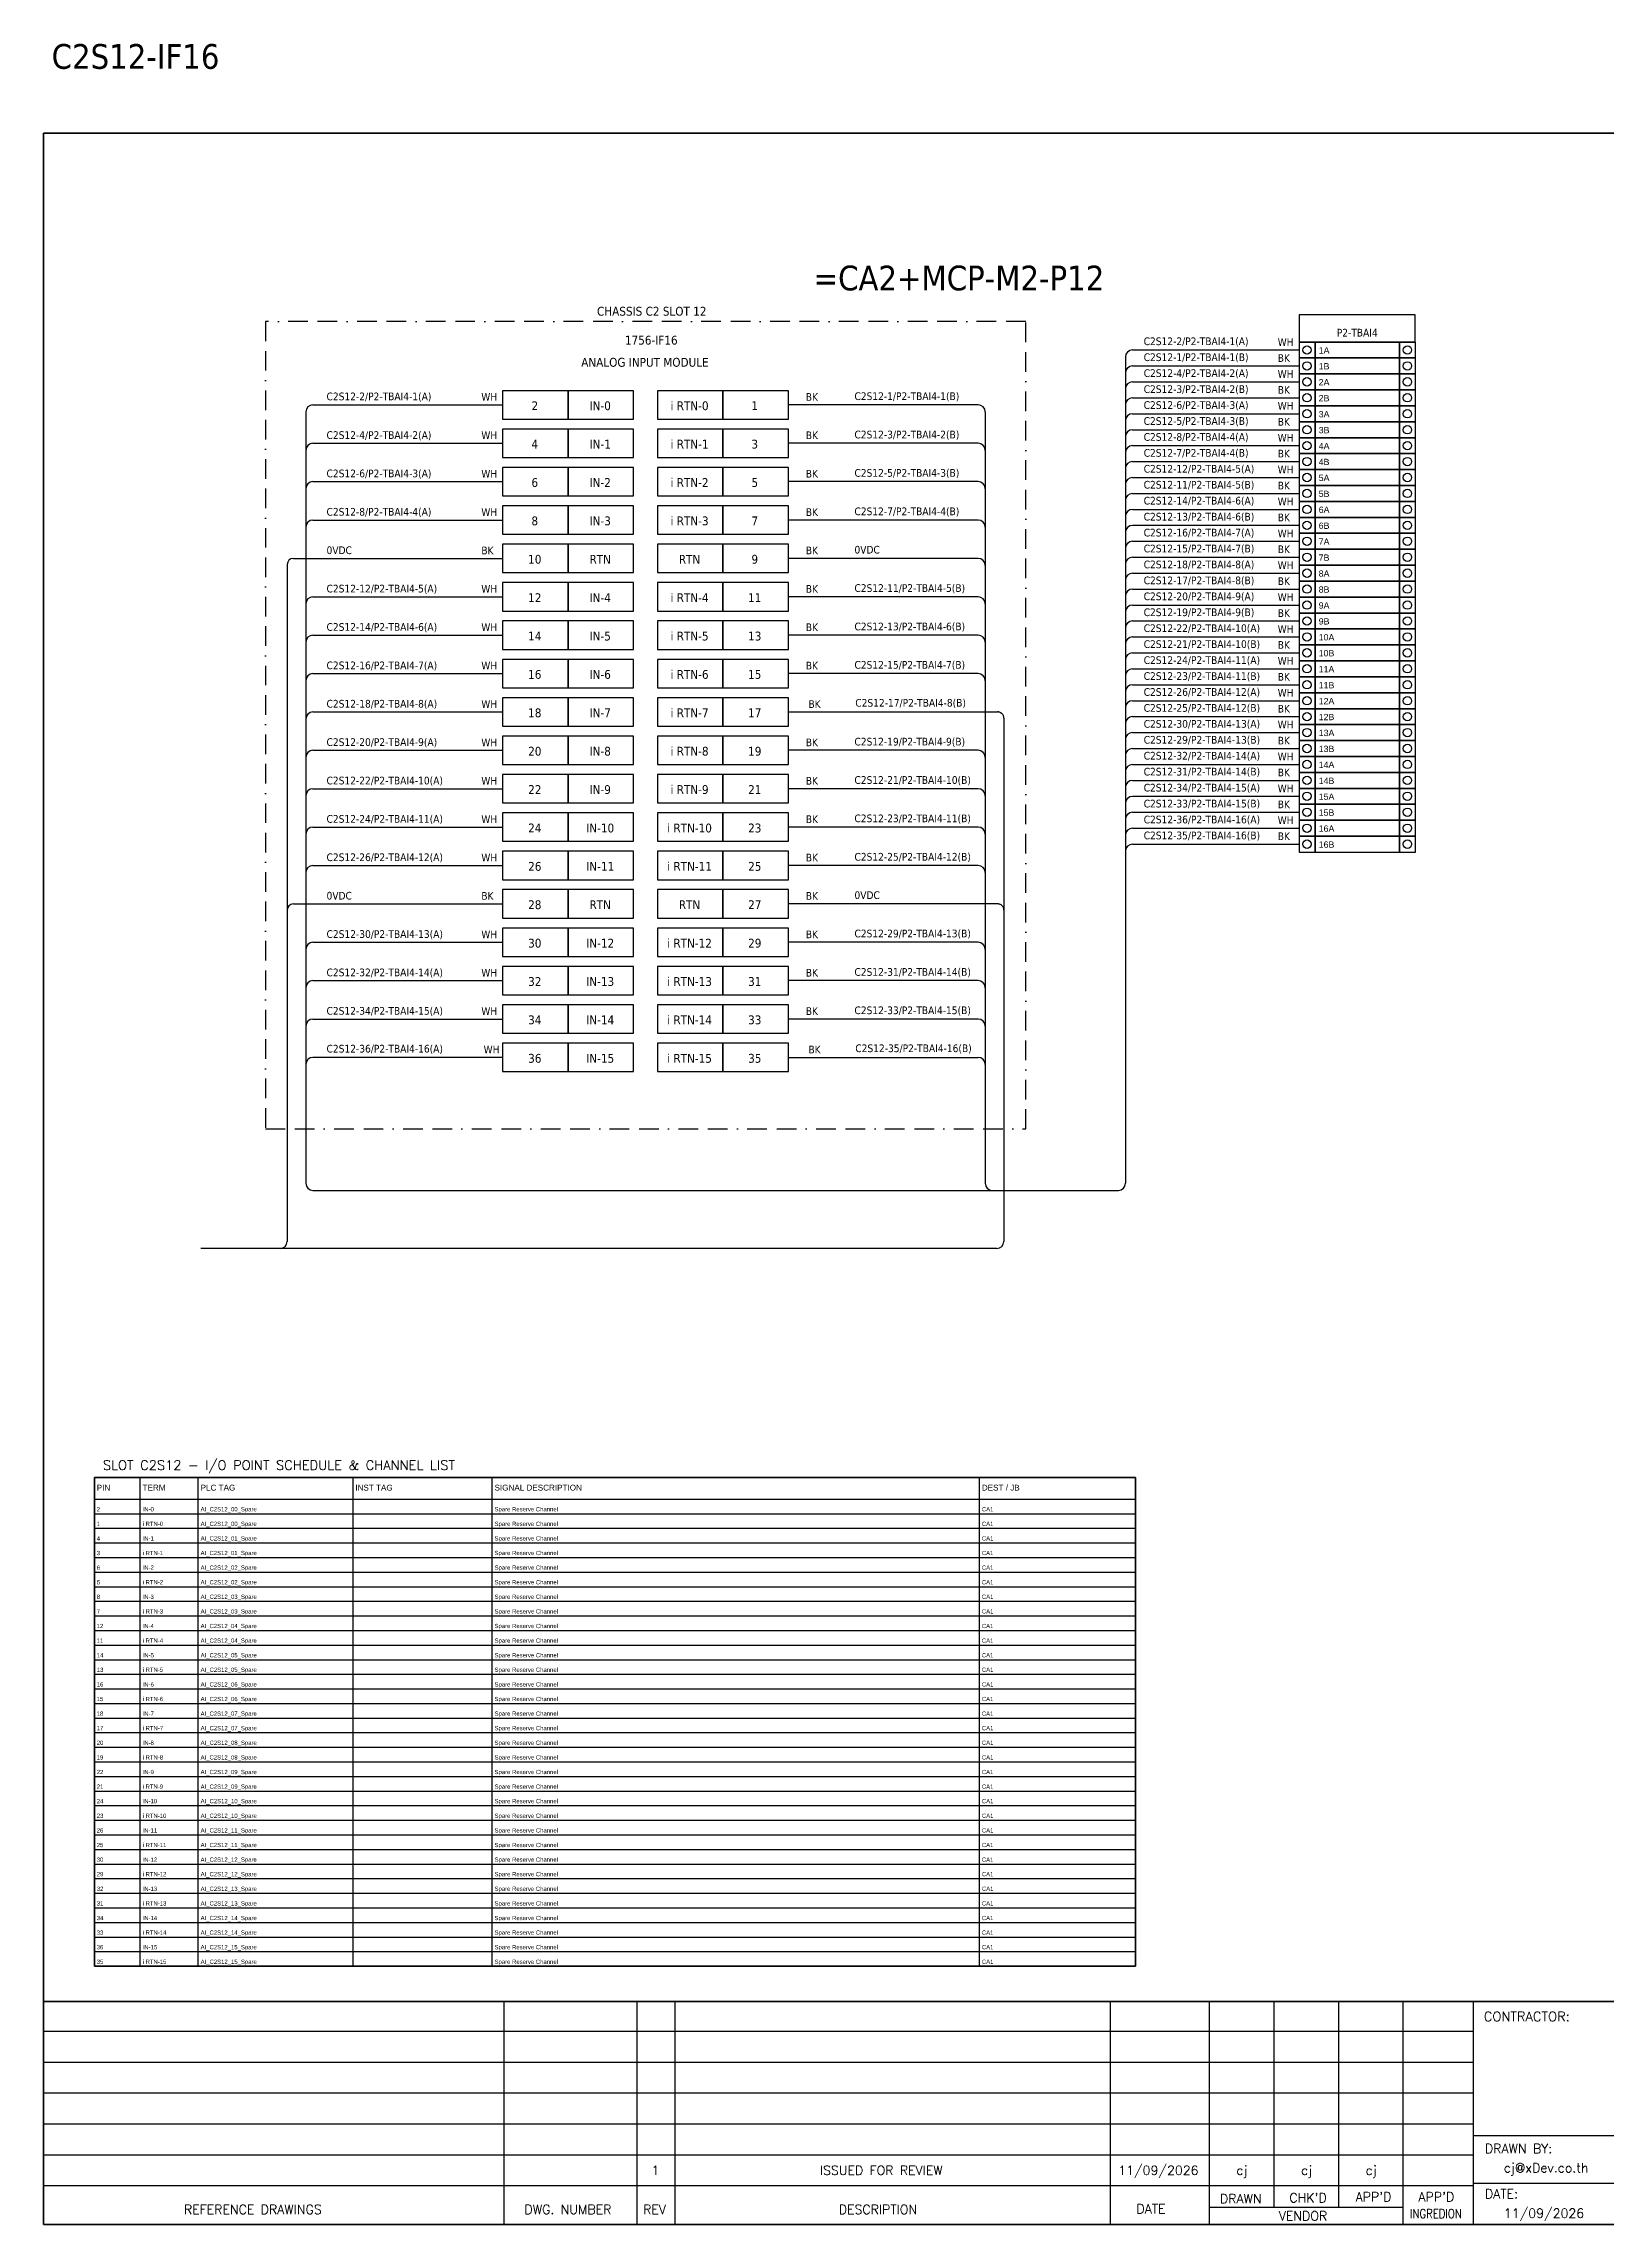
# Model space of a CAD drawing. Header units: millimetres. Extents: x 0 to 54213, y 0 to 2820.
# Drawn here: x 50320 to 52340, y 0 to 2820 of the extents above; entities that cross this region are included whole.
import ezdxf
from ezdxf.enums import TextEntityAlignment as Align

# ---------------------------------------------------------------- set-up
doc = ezdxf.new("R2010")
doc.units = ezdxf.units.MM
doc.linetypes.add('BORDERX2', pattern=[88.9, 25.4, -12.7, 25.4, -12.7, 0, -12.7])
for name, color, linetype in [('GT_1', 9, 'Continuous'), ('HELPPOINT', 7, 'Continuous'), ('MEMBER', 7, 'Continuous'), ('x01001-FrameArea', 2, 'BORDERX2')]:
    doc.layers.add(name, color=color, linetype=linetype)
doc.layers.add('IE-EQUIP', color=253, linetype='Continuous', lineweight=25)
doc.layers.add('IE-WIRE', color=7, linetype='Continuous', lineweight=25)
doc.styles.add('ROMANS', font='romans.shx', dxfattribs={"width": 0.85, "height": 25})
doc.styles.get("Standard").update_dxf_attribs({"font": 'arial.ttf'})
doc.styles.add('Tahoma', font='')
doc.styles.get('Tahoma').set_extended_font_data('Tahoma')

# ---------------------------------------------------------------- blocks, each defined once
blk = doc.blocks.new('xTermSingleLayer11')
at = {"color": 7, "ltscale": 25.4}
for points in [[(0, -537), (537, -537), (537, 0), (0, 0)], [(537, -537), (3378, -537), (3378, 0), (537, 0)], [(3378, -537), (3915, -537), (3915, 0), (3378, 0)]]:
    blk.add_lwpolyline(points, close=True, dxfattribs=at)
for centre in [(268, -268), (3647, -268)]:
    blk.add_circle(centre, 141, dxfattribs=at)
blk.add_attdef('TERMINAL_B', (661, -387), '', height=212)

msp = doc.modelspace()

# ---------------------------------------------------------------- linework, layer by layer
at = {"ltscale": 25.4}
for p, q in [((51727.3, 2403.1), (51942.7, 2403.1)), ((51527.8, 2352.7), (51282.5, 2352.7)), ((51727.3, 2361.9), (51942.7, 2361.9)), ((51727.3, 2320.6), (51942.7, 2320.6)), ((51527.8, 2303.1), (51282.5, 2303.1)), ((51727.3, 2279.4), (51942.7, 2279.4)), ((51527.8, 2253.5), (51282.5, 2253.5)), ((51727.3, 2238.2), (51942.7, 2238.2)), ((51527.8, 2203.8), (51282.5, 2203.8)), ((51727.3, 2197), (51942.7, 2197)), ((50642.5, 2154.2), (50913, 2154.2)), ((51527.8, 2154.2), (51282.5, 2154.2)), ((51727.3, 2155.7), (51942.7, 2155.7)), ((51527.8, 2104.6), (51282.5, 2104.6)), ((51727.3, 2114.5), (51942.7, 2114.5)), ((51727.3, 2073.3), (51942.7, 2073.3)), ((51527.8, 2055), (51282.5, 2055)), ((51727.3, 2032.1), (51942.7, 2032.1)), ((51527.8, 2005.3), (51282.5, 2005.3)), ((51727.3, 1990.8), (51942.7, 1990.8)), ((51282.5, 1955.7), (51553, 1955.7)), ((51727.3, 1949.6), (51942.7, 1949.6)), ((51527.8, 1906.1), (51282.5, 1906.1)), ((51727.3, 1908.4), (51942.7, 1908.4)), ((51727.3, 1867.2), (51942.7, 1867.2)), ((51527.8, 1856.4), (51282.5, 1856.4)), ((51527.8, 1806.8), (51282.5, 1806.8)), ((51727.3, 1825.9), (51942.7, 1825.9)), ((51727.3, 1784.7), (51942.7, 1784.7)), ((51527.8, 1757.2), (51282.5, 1757.2)), ((50642.5, 1707.5), (50913, 1707.5)), ((51553, 1707.5), (51282.5, 1707.5)), ((51527.8, 1657.9), (51282.5, 1657.9)), ((51527.8, 1608.3), (51282.5, 1608.3)), ((51527.8, 1558.6), (51282.5, 1558.6)), ((51282.5, 1509), (51527.8, 1509))]:
    msp.add_line(p, q, dxfattribs=at)
at = {"color": 7}
for p, q in [((50444.6, 333.8), (50444.6, 965.9)), ((50519.6, 333.8), (50519.6, 965.9)), ((50719.6, 333.8), (50719.6, 965.9)), ((50899.6, 333.8), (50899.6, 965.9)), ((51529.6, 333.8), (51529.6, 965.9)), ((50385.3, 937.9), (51731.1, 937.9))]:
    msp.add_line(p, q, dxfattribs=at)
at = {"color": 8}
for p, q in [((50385.3, 919), (51731.1, 919)), ((50385.3, 900.1), (51731.1, 900.1)), ((50385.3, 881.3), (51731.1, 881.3)), ((50385.3, 862.4), (51731.1, 862.4)), ((50385.3, 843.5), (51731.1, 843.5)), ((50385.3, 824.6), (51731.1, 824.6)), ((50385.3, 805.8), (51731.1, 805.8)), ((50385.3, 786.9), (51731.1, 786.9)), ((50385.3, 768), (51731.1, 768)), ((50385.3, 749.1), (51731.1, 749.1)), ((50385.3, 730.2), (51731.1, 730.2)), ((50385.3, 711.4), (51731.1, 711.4)), ((50385.3, 692.5), (51731.1, 692.5)), ((50385.3, 673.6), (51731.1, 673.6)), ((50385.3, 654.7), (51731.1, 654.7)), ((50385.3, 635.9), (51731.1, 635.9)), ((50385.3, 617), (51731.1, 617)), ((50385.3, 598.1), (51731.1, 598.1)), ((50385.3, 579.2), (51731.1, 579.2)), ((50385.3, 560.3), (51731.1, 560.3)), ((50385.3, 541.5), (51731.1, 541.5)), ((50385.3, 522.6), (51731.1, 522.6)), ((50385.3, 503.7), (51731.1, 503.7)), ((50385.3, 484.8), (51731.1, 484.8)), ((50385.3, 465.9), (51731.1, 465.9)), ((50385.3, 447.1), (51731.1, 447.1)), ((50385.3, 428.2), (51731.1, 428.2)), ((50385.3, 409.3), (51731.1, 409.3)), ((50385.3, 390.4), (51731.1, 390.4)), ((50385.3, 371.6), (51731.1, 371.6)), ((50385.3, 352.7), (51731.1, 352.7))]:
    msp.add_line(p, q, dxfattribs=at)
at = {"color": 4, "ltscale": 25.4}
msp.add_lwpolyline([(51942.7, 2434), (52093, 2434), (52093, 2469.2), (51942.7, 2469.2)], close=True, dxfattribs=at)
msp.add_lwpolyline([(50385.3, 965.9), (51731.1, 965.9), (51731.1, 333.8), (50385.3, 333.8)], close=True)
at = {"color": 7}
msp.add_lwpolyline([(50385.3, 333.8), (51731.1, 333.8), (51731.1, 965.9), (50385.3, 965.9), (50385.3, 333.8)], dxfattribs=at)
at = {"ltscale": 25.4}
for centre, radius, start, end in [((51727.3, 2393.9), 9.14, 90, 180), ((51527.8, 2343.6), 9.17, 0, 90), ((51727.3, 2352.7), 9.14, 90, 180), ((51727.3, 2311.5), 9.14, 90, 180), ((51527.8, 2293.9), 9.17, 0, 90), ((51727.3, 2270.3), 9.14, 90, 180), ((51527.8, 2244.3), 9.17, 0, 90), ((51727.3, 2229), 9.14, 90, 180), ((51527.8, 2194.7), 9.17, 0, 90), ((51727.3, 2187.8), 9.14, 90, 180), ((51527.8, 2145), 9.17, 0, 90), ((51727.3, 2146.6), 9.14, 90, 180), ((51527.8, 2095.4), 9.17, 0, 90), ((51727.3, 2105.4), 9.14, 90, 180), ((51727.3, 2064.2), 9.14, 90, 180), ((51527.8, 2045.8), 9.17, 0, 90), ((51727.3, 2022.9), 9.14, 90, 180), ((51527.8, 1996.1), 9.17, 0, 90), ((51727.3, 1981.7), 9.14, 90, 180), ((51727.3, 1940.5), 9.14, 90, 180), ((51527.8, 1896.9), 9.17, 0, 90), ((51727.3, 1899.3), 9.14, 90, 180), ((51727.3, 1858), 9.14, 90, 180), ((51527.8, 1847.2), 9.17, 0, 90), ((51527.8, 1797.6), 9.17, 0, 90), ((51727.3, 1816.8), 9.14, 90, 180), ((51727.3, 1775.6), 9.14, 90, 180), ((51527.8, 1748), 9.17, 0, 90), ((51527.8, 1648.7), 9.17, 0, 90), ((51527.8, 1599.1), 9.17, 0, 90), ((51527.8, 1549.4), 9.17, 0, 90), ((51527.8, 1499.8), 9.17, 0, 90)]:
    msp.add_arc(centre, radius, start, end, dxfattribs=at)
at = {"layer": 'GT_1', "color": 4}
for p, q in [((50915, 0), (50915, 288.2)), ((51086.9, 0), (51086.9, 288.2)), ((51136.1, 0), (51136.1, 288.2)), ((51698.7, 0), (51698.7, 288.2)), ((51827, 0), (51827, 288.2)), ((51910.6, 21.8), (51910.6, 288.2)), ((51994.1, 21.8), (51994.1, 288.2)), ((52077.4, 0), (52077.4, 288.2)), ((52168.4, 0), (52168.4, 288.2)), ((52168.4, 249.3), (50319.6, 249.3)), ((52168.4, 209.5), (50319.6, 209.5)), ((52168.4, 169.6), (50319.6, 169.6)), ((52168.4, 129.7), (50319.6, 129.7)), ((52955.4, 114.3), (52168.4, 114.3)), ((52168.4, 89.7), (50319.6, 89.7)), ((52168.3, 49.8), (50319.6, 49.8)), ((52955.4, 52.9), (52168.4, 52.9)), ((52077.4, 21.8), (51827, 21.8))]:
    msp.add_line(p, q, dxfattribs=at)
at = {"layer": 'HELPPOINT', "color": 4, "lineweight": 35}
for p, q in [((50319.6, 0), (50319.6, 2704.2)), ((50319.6, 2704.2), (54212.9, 2704.2)), ((50319.6, 0), (50319.6, 2704.2)), ((50319.6, 2704.2), (54212.9, 2704.2)), ((54212.9, 0), (50319.6, 0)), ((54212.9, 0), (50319.6, 0))]:
    msp.add_line(p, q, dxfattribs=at)
at = {"layer": 'IE-EQUIP', "linetype": 'Continuous', "ltscale": 25.4}
for points in [[(50913, 2334.4), (50997.7, 2334.4), (50997.7, 2371.1), (50913, 2371.1)], [(50997.7, 2334.4), (51082.3, 2334.4), (51082.3, 2371.1), (50997.7, 2371.1)], [(51113.2, 2334.4), (51197.8, 2334.4), (51197.8, 2371.1), (51113.2, 2371.1)], [(51197.8, 2334.4), (51282.5, 2334.4), (51282.5, 2371.1), (51197.8, 2371.1)], [(50913, 2284.8), (50997.7, 2284.8), (50997.7, 2321.5), (50913, 2321.5)], [(50997.7, 2284.8), (51082.3, 2284.8), (51082.3, 2321.5), (50997.7, 2321.5)], [(51113.2, 2284.8), (51197.8, 2284.8), (51197.8, 2321.5), (51113.2, 2321.5)], [(51197.8, 2284.8), (51282.5, 2284.8), (51282.5, 2321.5), (51197.8, 2321.5)], [(50913, 2235.1), (50997.7, 2235.1), (50997.7, 2271.8), (50913, 2271.8)], [(50997.7, 2235.1), (51082.3, 2235.1), (51082.3, 2271.8), (50997.7, 2271.8)], [(51113.2, 2235.1), (51197.8, 2235.1), (51197.8, 2271.8), (51113.2, 2271.8)], [(51197.8, 2235.1), (51282.5, 2235.1), (51282.5, 2271.8), (51197.8, 2271.8)], [(50913, 2185.5), (50997.7, 2185.5), (50997.7, 2222.2), (50913, 2222.2)], [(50997.7, 2185.5), (51082.3, 2185.5), (51082.3, 2222.2), (50997.7, 2222.2)], [(51113.2, 2185.5), (51197.8, 2185.5), (51197.8, 2222.2), (51113.2, 2222.2)], [(51197.8, 2185.5), (51282.5, 2185.5), (51282.5, 2222.2), (51197.8, 2222.2)], [(50913, 2135.9), (50997.7, 2135.9), (50997.7, 2172.6), (50913, 2172.6)], [(50997.7, 2135.9), (51082.3, 2135.9), (51082.3, 2172.6), (50997.7, 2172.6)], [(51113.2, 2135.9), (51197.8, 2135.9), (51197.8, 2172.6), (51113.2, 2172.6)], [(51197.8, 2135.9), (51282.5, 2135.9), (51282.5, 2172.6), (51197.8, 2172.6)], [(50913, 2086.2), (50997.7, 2086.2), (50997.7, 2122.9), (50913, 2122.9)], [(50997.7, 2086.2), (51082.3, 2086.2), (51082.3, 2122.9), (50997.7, 2122.9)], [(51113.2, 2086.2), (51197.8, 2086.2), (51197.8, 2122.9), (51113.2, 2122.9)], [(51197.8, 2086.2), (51282.5, 2086.2), (51282.5, 2122.9), (51197.8, 2122.9)], [(50913, 2036.6), (50997.7, 2036.6), (50997.7, 2073.3), (50913, 2073.3)], [(50997.7, 2036.6), (51082.3, 2036.6), (51082.3, 2073.3), (50997.7, 2073.3)], [(51113.2, 2036.6), (51197.8, 2036.6), (51197.8, 2073.3), (51113.2, 2073.3)], [(51197.8, 2036.6), (51282.5, 2036.6), (51282.5, 2073.3), (51197.8, 2073.3)], [(50913, 1987), (50997.7, 1987), (50997.7, 2023.7), (50913, 2023.7)], [(50997.7, 1987), (51082.3, 1987), (51082.3, 2023.7), (50997.7, 2023.7)], [(51113.2, 1987), (51197.8, 1987), (51197.8, 2023.7), (51113.2, 2023.7)], [(51197.8, 1987), (51282.5, 1987), (51282.5, 2023.7), (51197.8, 2023.7)], [(50913, 1937.3), (50997.7, 1937.3), (50997.7, 1974), (50913, 1974)], [(50997.7, 1937.3), (51082.3, 1937.3), (51082.3, 1974), (50997.7, 1974)], [(51113.2, 1937.3), (51197.8, 1937.3), (51197.8, 1974), (51113.2, 1974)], [(51197.8, 1937.3), (51282.5, 1937.3), (51282.5, 1974), (51197.8, 1974)], [(50913, 1887.7), (50997.7, 1887.7), (50997.7, 1924.4), (50913, 1924.4)], [(50997.7, 1887.7), (51082.3, 1887.7), (51082.3, 1924.4), (50997.7, 1924.4)], [(51113.2, 1887.7), (51197.8, 1887.7), (51197.8, 1924.4), (51113.2, 1924.4)], [(51197.8, 1887.7), (51282.5, 1887.7), (51282.5, 1924.4), (51197.8, 1924.4)], [(50913, 1838.1), (50997.7, 1838.1), (50997.7, 1874.8), (50913, 1874.8)], [(50997.7, 1838.1), (51082.3, 1838.1), (51082.3, 1874.8), (50997.7, 1874.8)], [(51113.2, 1838.1), (51197.8, 1838.1), (51197.8, 1874.8), (51113.2, 1874.8)], [(51197.8, 1838.1), (51282.5, 1838.1), (51282.5, 1874.8), (51197.8, 1874.8)], [(50913, 1788.4), (50997.7, 1788.4), (50997.7, 1825.1), (50913, 1825.1)], [(50997.7, 1788.4), (51082.3, 1788.4), (51082.3, 1825.1), (50997.7, 1825.1)], [(51113.2, 1788.4), (51197.8, 1788.4), (51197.8, 1825.1), (51113.2, 1825.1)], [(51197.8, 1788.4), (51282.5, 1788.4), (51282.5, 1825.1), (51197.8, 1825.1)], [(50913, 1738.8), (50997.7, 1738.8), (50997.7, 1775.5), (50913, 1775.5)], [(50997.7, 1738.8), (51082.3, 1738.8), (51082.3, 1775.5), (50997.7, 1775.5)], [(51113.2, 1738.8), (51197.8, 1738.8), (51197.8, 1775.5), (51113.2, 1775.5)], [(51197.8, 1738.8), (51282.5, 1738.8), (51282.5, 1775.5), (51197.8, 1775.5)], [(50913, 1689.2), (50997.7, 1689.2), (50997.7, 1725.9), (50913, 1725.9)], [(50997.7, 1689.2), (51082.3, 1689.2), (51082.3, 1725.9), (50997.7, 1725.9)], [(51113.2, 1689.2), (51197.8, 1689.2), (51197.8, 1725.9), (51113.2, 1725.9)], [(51197.8, 1689.2), (51282.5, 1689.2), (51282.5, 1725.9), (51197.8, 1725.9)], [(50913, 1639.5), (50997.7, 1639.5), (50997.7, 1676.2), (50913, 1676.2)], [(50997.7, 1639.5), (51082.3, 1639.5), (51082.3, 1676.2), (50997.7, 1676.2)], [(51113.2, 1639.5), (51197.8, 1639.5), (51197.8, 1676.2), (51113.2, 1676.2)], [(51197.8, 1639.5), (51282.5, 1639.5), (51282.5, 1676.2), (51197.8, 1676.2)], [(50913, 1589.9), (50997.7, 1589.9), (50997.7, 1626.6), (50913, 1626.6)], [(50997.7, 1589.9), (51082.3, 1589.9), (51082.3, 1626.6), (50997.7, 1626.6)], [(51113.2, 1589.9), (51197.8, 1589.9), (51197.8, 1626.6), (51113.2, 1626.6)], [(51197.8, 1589.9), (51282.5, 1589.9), (51282.5, 1626.6), (51197.8, 1626.6)], [(50913, 1540.3), (50997.7, 1540.3), (50997.7, 1577), (50913, 1577)], [(50997.7, 1540.3), (51082.3, 1540.3), (51082.3, 1577), (50997.7, 1577)], [(51113.2, 1540.3), (51197.8, 1540.3), (51197.8, 1577), (51113.2, 1577)], [(51197.8, 1540.3), (51282.5, 1540.3), (51282.5, 1577), (51197.8, 1577)], [(50913, 1490.6), (50997.7, 1490.6), (50997.7, 1527.3), (50913, 1527.3)], [(50997.7, 1490.6), (51082.3, 1490.6), (51082.3, 1527.3), (50997.7, 1527.3)], [(51113.2, 1490.6), (51197.8, 1490.6), (51197.8, 1527.3), (51113.2, 1527.3)], [(51197.8, 1490.6), (51282.5, 1490.6), (51282.5, 1527.3), (51197.8, 1527.3)]]:
    msp.add_lwpolyline(points, close=True, dxfattribs=at)
at = {"layer": 'IE-WIRE', "color": 4, "ltscale": 25.4}
for p, q in [((51718.2, 2414.6), (51718.2, 1346.2)), ((51727.3, 2423.7), (51942.7, 2423.7)), ((51727.3, 2382.5), (51942.7, 2382.5)), ((50658.6, 2343.6), (50658.6, 1346.2)), ((50667.8, 2352.7), (50913, 2352.7)), ((51536.9, 2343.6), (51536.9, 1346.2)), ((51727.3, 2341.2), (51942.7, 2341.2)), ((50667.8, 2303.1), (50913, 2303.1)), ((51727.3, 2300), (51942.7, 2300)), ((51727.3, 2258.8), (51942.7, 2258.8)), ((50667.8, 2253.5), (50913, 2253.5)), ((50667.8, 2203.8), (50913, 2203.8)), ((51727.3, 2217.6), (51942.7, 2217.6)), ((51727.3, 2176.3), (51942.7, 2176.3)), ((51727.3, 2135.1), (51942.7, 2135.1)), ((50667.8, 2104.6), (50913, 2104.6)), ((51727.3, 2093.9), (51942.7, 2093.9)), ((50667.8, 2055), (50913, 2055)), ((51727.3, 2052.7), (51942.7, 2052.7)), ((50667.8, 2005.3), (50913, 2005.3)), ((51727.3, 2011.5), (51942.7, 2011.5)), ((50667.8, 1955.7), (50913, 1955.7)), ((51727.3, 1970.2), (51942.7, 1970.2)), ((51727.3, 1929), (51942.7, 1929)), ((50667.8, 1906.1), (50913, 1906.1)), ((51727.3, 1887.8), (51942.7, 1887.8)), ((50667.8, 1856.4), (50913, 1856.4)), ((51727.3, 1846.6), (51942.7, 1846.6)), ((50667.8, 1806.8), (50913, 1806.8)), ((51727.3, 1805.3), (51942.7, 1805.3)), ((50667.8, 1757.2), (50913, 1757.2)), ((50667.8, 1657.9), (50913, 1657.9)), ((50667.8, 1608.3), (50913, 1608.3)), ((50667.8, 1558.6), (50913, 1558.6)), ((50913, 1509), (50667.8, 1509))]:
    msp.add_line(p, q, dxfattribs=at)
at = {"layer": 'IE-WIRE', "color": 7, "ltscale": 25.4}
for p, q in [((50634.5, 2146.2), (50634.5, 1270.9)), ((51561, 1947.7), (51561, 1270.9)), ((51552.1, 1262), (50523, 1262))]:
    msp.add_line(p, q, dxfattribs=at)
at = {"layer": 'IE-WIRE', "color": 4}
msp.add_line((50667.7, 1337), (51709.1, 1337), dxfattribs=at)
at = {"layer": 'IE-WIRE', "color": 4, "ltscale": 25.4}
for centre, radius in [((51727.3, 2414.6), 9.14), ((51727.3, 2373.3), 9.14), ((50667.8, 2343.6), 9.17), ((51727.3, 2332.1), 9.14), ((50667.8, 2293.9), 9.17), ((51727.3, 2290.9), 9.14), ((51727.3, 2249.7), 9.14), ((50667.8, 2244.3), 9.17), ((50667.8, 2194.7), 9.17), ((51727.3, 2208.4), 9.14), ((51727.3, 2167.2), 9.14), ((51727.3, 2126), 9.14), ((50667.8, 2095.4), 9.17), ((51727.3, 2084.8), 9.14), ((50667.8, 2045.8), 9.17), ((51727.3, 2043.5), 9.14), ((50667.8, 1996.1), 9.17), ((51727.3, 2002.3), 9.14), ((50667.8, 1946.5), 9.17), ((51727.3, 1961.1), 9.14), ((51727.3, 1919.9), 9.14), ((50667.8, 1896.9), 9.17), ((51727.3, 1878.6), 9.14), ((50667.8, 1847.2), 9.17), ((51727.3, 1837.4), 9.14), ((50667.8, 1797.6), 9.17), ((51727.3, 1796.2), 9.14), ((50667.8, 1748), 9.17), ((50667.8, 1648.7), 9.17), ((50667.8, 1599.1), 9.17), ((50667.8, 1549.4), 9.17), ((50667.8, 1499.8), 9.17)]:
    msp.add_arc(centre, radius, 90, 180, dxfattribs=at)
at = {"layer": 'IE-WIRE', "ltscale": 25.4}
for centre in [(50642.5, 2146.2), (50642.5, 1699.5)]:
    msp.add_arc(centre, 8, 90, 180, dxfattribs=at)
at = {"layer": 'IE-WIRE', "color": 4}
for centre, start, end in [((50667.7, 1346.2), 180, 270), ((51546.1, 1346.2), 180, 270), ((51709.1, 1346.2), 270, 0)]:
    msp.add_arc(centre, 9.14, start, end, dxfattribs=at)
at = {"layer": 'IE-WIRE', "color": 7, "ltscale": 25.4}
for centre in [(50625.5, 1270.9), (51552.1, 1270.9), (51552.1, 1270.9)]:
    msp.add_arc(centre, 8.96, 270, 0, dxfattribs=at)
at = {"layer": 'MEMBER', "color": 4, "lineweight": 35}
msp.add_line((50319.6, 288.2), (54212.9, 288.2), dxfattribs=at)
msp.add_line((50319.6, 288.2), (54212.9, 288.2), dxfattribs=at)
at = {"layer": 'x01001-FrameArea'}
msp.add_lwpolyline([(50606.3, 1416.6), (51589.3, 1416.6), (51589.3, 2460.5), (50606.3, 2460.5)], close=True, dxfattribs=at)
at = {"layer": 'x01001-FrameArea', "ltscale": 25.4}
for centre in [(51553, 1947.7), (51553, 1699.5)]:
    msp.add_arc(centre, 8, 360, 90, dxfattribs=at)

# ---------------------------------------------------------------- block references
at = {"xscale": 0.0384, "yscale": 0.0384, "zscale": 0.0384}
for p, values in [((51942.7, 2434), {'TERMINAL_B': '1A'}), ((51942.7, 2413.4), {'TERMINAL_B': '1B'}), ((51942.7, 2392.8), {'TERMINAL_B': '2A'}), ((51942.7, 2372.2), {'TERMINAL_B': '2B'}), ((51942.7, 2351.5), {'TERMINAL_B': '3A'}), ((51942.7, 2330.9), {'TERMINAL_B': '3B'}), ((51942.7, 2310.3), {'TERMINAL_B': '4A'}), ((51942.7, 2289.7), {'TERMINAL_B': '4B'}), ((51942.7, 2269.1), {'TERMINAL_B': '5A'}), ((51942.7, 2248.5), {'TERMINAL_B': '5B'}), ((51942.7, 2227.9), {'TERMINAL_B': '6A'}), ((51942.7, 2207.3), {'TERMINAL_B': '6B'}), ((51942.7, 2186.7), {'TERMINAL_B': '7A'}), ((51942.7, 2166), {'TERMINAL_B': '7B'}), ((51942.7, 2145.4), {'TERMINAL_B': '8A'}), ((51942.7, 2124.8), {'TERMINAL_B': '8B'}), ((51942.7, 2104.2), {'TERMINAL_B': '9A'}), ((51942.7, 2083.6), {'TERMINAL_B': '9B'}), ((51942.7, 2063), {'TERMINAL_B': '10A'}), ((51942.7, 2042.4), {'TERMINAL_B': '10B'}), ((51942.7, 2021.8), {'TERMINAL_B': '11A'}), ((51942.7, 2001.1), {'TERMINAL_B': '11B'}), ((51942.7, 1980.5), {'TERMINAL_B': '12A'}), ((51942.7, 1959.9), {'TERMINAL_B': '12B'}), ((51942.7, 1939.3), {'TERMINAL_B': '13A'}), ((51942.7, 1918.7), {'TERMINAL_B': '13B'}), ((51942.7, 1898.1), {'TERMINAL_B': '14A'}), ((51942.7, 1877.5), {'TERMINAL_B': '14B'}), ((51942.7, 1856.9), {'TERMINAL_B': '15A'}), ((51942.7, 1836.3), {'TERMINAL_B': '15B'}), ((51942.7, 1815.6), {'TERMINAL_B': '16A'}), ((51942.7, 1795), {'TERMINAL_B': '16B'})]:
    msp.add_blockref('xTermSingleLayer11', p, dxfattribs=at).add_auto_attribs(values)

# ---------------------------------------------------------------- texts
at = {"color": 2, "style": 'Tahoma'}
msp.add_text('C2S12-IF16', height=32, dxfattribs=at).set_placement((50330, 2787.3))
for s, height, p in [('=CA2+MCP-M2-P12', 32, (51503, 2516.8)), ('CHASSIS C2 SLOT 12', 11.441, (51105.8, 2473.8)), ('1756-IF16', 11.44, (51105.2, 2436.4)), ('ANALOG INPUT MODULE', 11.441, (51097, 2407.8)), ('2', 11.4, (50954.6, 2351.6)), ('IN-0', 11.44, (51039.2, 2351.6)), ('i RTN-0', 11.44, (51154.7, 2351.6)), ('1', 11.4, (51239, 2351.6)), ('4', 11.4, (50954.6, 2302)), ('IN-1', 11.44, (51039.2, 2302)), ('i RTN-1', 11.44, (51154.7, 2302)), ('3', 11.4, (51239, 2302)), ('6', 11.4, (50954.6, 2252.3)), ('IN-2', 11.44, (51039.2, 2252.3)), ('i RTN-2', 11.44, (51154.7, 2252.3)), ('5', 11.4, (51239, 2252.3)), ('8', 11.4, (50954.6, 2202.7)), ('IN-3', 11.44, (51039.2, 2202.7)), ('i RTN-3', 11.44, (51154.7, 2202.7)), ('7', 11.4, (51239, 2202.7)), ('10', 11.44, (50954.6, 2153.1)), ('RTN', 11.44, (51039.2, 2153.1)), ('RTN', 11.44, (51154.7, 2153.1)), ('9', 11.4, (51239, 2153.1)), ('12', 11.44, (50954.6, 2103.4)), ('IN-4', 11.44, (51039.2, 2103.4)), ('i RTN-4', 11.44, (51154.7, 2103.4)), ('11', 11.44, (51239, 2103.4)), ('14', 11.44, (50954.6, 2053.8)), ('IN-5', 11.44, (51039.2, 2053.8)), ('i RTN-5', 11.44, (51154.7, 2053.8)), ('13', 11.44, (51239, 2053.8)), ('16', 11.44, (50954.6, 2004.2)), ('IN-6', 11.44, (51039.2, 2004.2)), ('i RTN-6', 11.44, (51154.7, 2004.2)), ('15', 11.44, (51239, 2004.2)), ('18', 11.44, (50954.6, 1954.5)), ('IN-7', 11.44, (51039.2, 1954.5)), ('i RTN-7', 11.44, (51154.7, 1954.5)), ('17', 11.44, (51239, 1954.5)), ('20', 11.44, (50954.6, 1904.9)), ('IN-8', 11.44, (51039.2, 1904.9)), ('i RTN-8', 11.44, (51154.7, 1904.9)), ('19', 11.44, (51239, 1904.9)), ('22', 11.44, (50954.6, 1855.3)), ('IN-9', 11.44, (51039.2, 1855.3)), ('i RTN-9', 11.44, (51154.7, 1855.3)), ('21', 11.44, (51239, 1855.3)), ('24', 11.44, (50954.6, 1805.6)), ('IN-10', 11.44, (51039.2, 1805.6)), ('i RTN-10', 11.44, (51154.7, 1805.6)), ('23', 11.44, (51239, 1805.6)), ('26', 11.44, (50954.6, 1756)), ('IN-11', 11.44, (51039.2, 1756)), ('i RTN-11', 11.44, (51154.7, 1756)), ('25', 11.44, (51239, 1756)), ('28', 11.44, (50954.6, 1706.4)), ('RTN', 11.44, (51039.2, 1706.4)), ('RTN', 11.44, (51154.7, 1706.4)), ('27', 11.44, (51239, 1706.4)), ('30', 11.44, (50954.6, 1656.7)), ('IN-12', 11.44, (51039.2, 1656.7)), ('i RTN-12', 11.44, (51154.7, 1656.7)), ('29', 11.44, (51239, 1656.7)), ('32', 11.44, (50954.6, 1607.1)), ('IN-13', 11.44, (51039.2, 1607.1)), ('i RTN-13', 11.44, (51154.7, 1607.1)), ('31', 11.44, (51239, 1607.1)), ('34', 11.44, (50954.6, 1557.5)), ('IN-14', 11.44, (51039.2, 1557.5)), ('i RTN-14', 11.44, (51154.7, 1557.5)), ('33', 11.44, (51239, 1557.5)), ('36', 11.44, (50954.6, 1507.8)), ('IN-15', 11.44, (51039.2, 1507.8)), ('i RTN-15', 11.44, (51154.7, 1507.8)), ('35', 11.44, (51239, 1507.8))]:
    msp.add_text(s, height=height, dxfattribs=at).set_placement(p, align=Align.MIDDLE_CENTER)
at = {"color": 4, "style": 'Tahoma'}
for s, height, p in [('C2S12-2/P2-TBAI4-1(A)', 9.949, (51741.8, 2430)), ('WH', 9.95, (51915.1, 2428.9)), ('C2S12-4/P2-TBAI4-2(A)', 9.949, (51741.8, 2388.8)), ('WH', 9.95, (51915.1, 2387.7)), ('C2S12-2/P2-TBAI4-1(A)', 9.949, (50685.4, 2358.7)), ('WH', 9.95, (50885.5, 2358)), ('C2S12-6/P2-TBAI4-3(A)', 9.949, (51741.8, 2347.5)), ('WH', 9.95, (51915.1, 2346.5)), ('C2S12-4/P2-TBAI4-2(A)', 9.949, (50685.4, 2308.7)), ('WH', 9.95, (50885.5, 2308.4)), ('C2S12-8/P2-TBAI4-4(A)', 9.949, (51741.8, 2306.3)), ('WH', 9.95, (51915.1, 2305.3)), ('C2S12-6/P2-TBAI4-3(A)', 9.949, (50685.4, 2259.1)), ('WH', 9.95, (50885.5, 2258.7)), ('C2S12-12/P2-TBAI4-5(A)', 9.949, (51741.8, 2265.1)), ('WH', 9.95, (51915.1, 2264.1)), ('C2S12-14/P2-TBAI4-6(A)', 9.949, (51741.8, 2223.9)), ('WH', 9.95, (51915.1, 2222.8)), ('C2S12-8/P2-TBAI4-4(A)', 9.949, (50685.4, 2209.5)), ('WH', 9.95, (50885.5, 2209.1)), ('C2S12-16/P2-TBAI4-7(A)', 9.949, (51741.8, 2182.6)), ('WH', 9.95, (51915.1, 2181.6)), ('C2S12-18/P2-TBAI4-8(A)', 9.949, (51741.8, 2141.4)), ('WH', 9.95, (51915.1, 2140.4)), ('C2S12-12/P2-TBAI4-5(A)', 9.949, (50685.4, 2110.2)), ('WH', 9.95, (50885.5, 2109.8)), ('C2S12-20/P2-TBAI4-9(A)', 9.949, (51741.8, 2100.2)), ('WH', 9.95, (51915.1, 2099.2)), ('C2S12-14/P2-TBAI4-6(A)', 9.949, (50685.4, 2060.6)), ('WH', 9.95, (50885.5, 2060.2)), ('C2S12-22/P2-TBAI4-10(A)', 9.949, (51741.8, 2059)), ('WH', 9.95, (51915.1, 2057.9)), ('C2S12-16/P2-TBAI4-7(A)', 9.949, (50685.4, 2010.9)), ('WH', 9.95, (50885.5, 2010.6)), ('C2S12-24/P2-TBAI4-11(A)', 9.949, (51741.8, 2017.7)), ('WH', 9.95, (51915.1, 2016.7)), ('C2S12-26/P2-TBAI4-12(A)', 9.949, (51741.8, 1976.5)), ('WH', 9.95, (51915.1, 1975.5)), ('C2S12-18/P2-TBAI4-8(A)', 9.949, (50685.4, 1961.3)), ('WH', 9.95, (50885.5, 1960.9)), ('C2S12-20/P2-TBAI4-9(A)', 9.949, (50685.4, 1911.7)), ('WH', 9.95, (50885.5, 1911.3)), ('C2S12-30/P2-TBAI4-13(A)', 9.949, (51741.8, 1935.3)), ('WH', 9.95, (51915.1, 1934.3)), ('C2S12-32/P2-TBAI4-14(A)', 9.949, (51741.8, 1894.1)), ('WH', 9.95, (51915.1, 1893)), ('C2S12-22/P2-TBAI4-10(A)', 9.949, (50685.4, 1862)), ('WH', 9.95, (50885.5, 1861.7)), ('C2S12-34/P2-TBAI4-15(A)', 9.949, (51741.8, 1852.8)), ('WH', 9.95, (51915.1, 1851.8)), ('C2S12-24/P2-TBAI4-11(A)', 9.949, (50685.4, 1812.4)), ('WH', 9.95, (50885.5, 1812)), ('C2S12-36/P2-TBAI4-16(A)', 9.949, (51741.8, 1811.6)), ('WH', 9.95, (51915.1, 1810.6)), ('C2S12-26/P2-TBAI4-12(A)', 9.949, (50685.4, 1762.8)), ('WH', 9.95, (50885.5, 1762.4)), ('C2S12-30/P2-TBAI4-13(A)', 9.949, (50685.4, 1663.5)), ('WH', 9.95, (50885.5, 1663.1)), ('C2S12-32/P2-TBAI4-14(A)', 9.949, (50685.4, 1613.9)), ('WH', 9.95, (50885.5, 1613.5)), ('C2S12-34/P2-TBAI4-15(A)', 9.949, (50685.4, 1564.2)), ('WH', 9.95, (50885.5, 1563.9)), ('C2S12-36/P2-TBAI4-16(A)', 9.949, (50685.4, 1515.3)), ('WH', 9.95, (50888.5, 1514.2))]:
    msp.add_text(s, height=height, dxfattribs=at).set_placement(p)
msp.add_text('P2-TBAI4', height=9.95, dxfattribs=at).set_placement((52017.9, 2446.1), align=Align.MIDDLE_CENTER)
at = {"style": 'Tahoma'}
for s, height, p in [('C2S12-1/P2-TBAI4-1(B)', 9.949, (51741.8, 2409.4)), ('BK', 9.95, (51915.1, 2408.3)), ('C2S12-1/P2-TBAI4-1(B)', 9.949, (51367.9, 2359)), ('C2S12-3/P2-TBAI4-2(B)', 9.949, (51741.8, 2368.1)), ('BK', 9.95, (51915.1, 2367.1)), ('BK', 9.95, (51305, 2358)), ('BK', 9.95, (51305, 2308.4)), ('C2S12-3/P2-TBAI4-2(B)', 9.949, (51367.9, 2309.4)), ('C2S12-5/P2-TBAI4-3(B)', 9.949, (51741.8, 2326.9)), ('BK', 9.95, (51915.1, 2325.9)), ('C2S12-7/P2-TBAI4-4(B)', 9.949, (51741.8, 2285.7)), ('BK', 9.95, (51915.1, 2284.7)), ('BK', 9.95, (51305, 2258.7)), ('C2S12-5/P2-TBAI4-3(B)', 9.949, (51367.9, 2259.8)), ('C2S12-11/P2-TBAI4-5(B)', 9.949, (51741.8, 2244.5)), ('BK', 9.95, (51915.1, 2243.4)), ('BK', 9.95, (51305, 2209.1)), ('C2S12-7/P2-TBAI4-4(B)', 9.949, (51367.9, 2210.1)), ('C2S12-13/P2-TBAI4-6(B)', 9.949, (51741.8, 2203.2)), ('BK', 9.95, (51915.1, 2202.2)), ('C2S12-15/P2-TBAI4-7(B)', 9.949, (51741.8, 2162)), ('0VDC', 9.95, (50685.4, 2159.8)), ('BK', 9.95, (50885.5, 2159.5)), ('BK', 9.95, (51305, 2159.5)), ('0VDC', 9.95, (51367.9, 2160.5)), ('BK', 9.95, (51915.1, 2161)), ('BK', 9.95, (51305, 2109.8)), ('C2S12-11/P2-TBAI4-5(B)', 9.949, (51367.9, 2110.9)), ('C2S12-17/P2-TBAI4-8(B)', 9.949, (51741.8, 2120.8)), ('BK', 9.95, (51915.1, 2119.8)), ('C2S12-19/P2-TBAI4-9(B)', 9.949, (51741.8, 2079.6)), ('BK', 9.95, (51915.1, 2078.5)), ('BK', 9.95, (51305, 2060.2)), ('C2S12-13/P2-TBAI4-6(B)', 9.949, (51367.9, 2061.2)), ('C2S12-21/P2-TBAI4-10(B)', 9.949, (51741.8, 2038.4)), ('BK', 9.95, (51915.1, 2037.3)), ('BK', 9.95, (51305, 2010.6)), ('C2S12-15/P2-TBAI4-7(B)', 9.949, (51367.9, 2011.6)), ('C2S12-23/P2-TBAI4-11(B)', 9.949, (51741.8, 1997.1)), ('BK', 9.95, (51915.1, 1996.1)), ('BK', 9.95, (51308.4, 1960.9)), ('C2S12-17/P2-TBAI4-8(B)', 9.949, (51369, 1962.5)), ('C2S12-25/P2-TBAI4-12(B)', 9.949, (51741.8, 1955.9)), ('BK', 9.95, (51915.1, 1954.9)), ('BK', 9.95, (51305, 1911.3)), ('C2S12-19/P2-TBAI4-9(B)', 9.949, (51367.9, 1912.3)), ('C2S12-29/P2-TBAI4-13(B)', 9.949, (51741.8, 1914.7)), ('BK', 9.95, (51915.1, 1913.6)), ('BK', 9.95, (51305, 1861.7)), ('C2S12-21/P2-TBAI4-10(B)', 9.949, (51367.9, 1862.7)), ('C2S12-31/P2-TBAI4-14(B)', 9.949, (51741.8, 1873.5)), ('BK', 9.95, (51915.1, 1872.4)), ('C2S12-33/P2-TBAI4-15(B)', 9.949, (51741.8, 1832.2)), ('BK', 9.95, (51915.1, 1831.2)), ('BK', 9.95, (51305, 1812)), ('C2S12-23/P2-TBAI4-11(B)', 9.949, (51367.9, 1813.1)), ('C2S12-35/P2-TBAI4-16(B)', 9.949, (51741.8, 1791)), ('BK', 9.95, (51915.1, 1790)), ('BK', 9.95, (51305, 1762.4)), ('C2S12-25/P2-TBAI4-12(B)', 9.949, (51367.9, 1763.4)), ('0VDC', 9.95, (50685.4, 1713.1)), ('BK', 9.95, (50885.5, 1712.8)), ('BK', 9.95, (51305, 1712.8)), ('0VDC', 9.95, (51367.9, 1713.8)), ('BK', 9.95, (51305, 1663.1)), ('C2S12-29/P2-TBAI4-13(B)', 9.949, (51367.9, 1664.2)), ('BK', 9.95, (51305, 1613.5)), ('C2S12-31/P2-TBAI4-14(B)', 9.949, (51367.9, 1614.5)), ('BK', 9.95, (51305, 1563.9)), ('C2S12-33/P2-TBAI4-15(B)', 9.949, (51367.9, 1564.9)), ('BK', 9.95, (51308.4, 1514.2)), ('C2S12-35/P2-TBAI4-16(B)', 9.949, (51369, 1515.8))]:
    msp.add_text(s, height=height, dxfattribs=at).set_placement(p)
at = {"color": 3}
for s, p in [('PIN', (50388.3, 948.9)), ('TERM', (50447.6, 948.9)), ('PLC TAG', (50522.6, 948.9)), ('INST TAG', (50722.6, 948.9)), ('SIGNAL DESCRIPTION', (50902.6, 948.9)), ('DEST / JB', (51532.6, 948.9))]:
    msp.add_text(s, height=7.5, dxfattribs=at).set_placement(p)
at = {"color": 7}
for s, p in [('2', (50388.3, 922)), ('1', (50388.3, 903.1)), ('i RTN-0', (50447.6, 903.1)), ('IN-0', (50447.6, 922)), ('AI_C2S12_00_Spare', (50522.6, 922)), ('AI_C2S12_00_Spare', (50522.6, 903.1)), ('Spare Reserve Channel', (50902.6, 922)), ('Spare Reserve Channel', (50902.6, 903.1)), ('CA1', (51532.6, 922)), ('CA1', (51532.6, 903.1)), ('4', (50388.3, 884.3)), ('IN-1', (50447.6, 884.3)), ('AI_C2S12_01_Spare', (50522.6, 884.3)), ('Spare Reserve Channel', (50902.6, 884.3)), ('CA1', (51532.6, 884.3)), ('3', (50388.3, 865.4)), ('6', (50388.3, 846.5)), ('i RTN-1', (50447.6, 865.4)), ('IN-2', (50447.6, 846.5)), ('AI_C2S12_01_Spare', (50522.6, 865.4)), ('AI_C2S12_02_Spare', (50522.6, 846.5)), ('Spare Reserve Channel', (50902.6, 865.4)), ('Spare Reserve Channel', (50902.6, 846.5)), ('CA1', (51532.6, 865.4)), ('CA1', (51532.6, 846.5)), ('5', (50388.3, 827.6)), ('i RTN-2', (50447.6, 827.6)), ('AI_C2S12_02_Spare', (50522.6, 827.6)), ('Spare Reserve Channel', (50902.6, 827.6)), ('CA1', (51532.6, 827.6)), ('8', (50388.3, 808.8)), ('7', (50388.3, 789.9)), ('i RTN-3', (50447.6, 789.9)), ('IN-3', (50447.6, 808.8)), ('AI_C2S12_03_Spare', (50522.6, 808.8)), ('AI_C2S12_03_Spare', (50522.6, 789.9)), ('Spare Reserve Channel', (50902.6, 808.8)), ('Spare Reserve Channel', (50902.6, 789.9)), ('CA1', (51532.6, 808.8)), ('CA1', (51532.6, 789.9)), ('12', (50388.3, 771)), ('IN-4', (50447.6, 771)), ('AI_C2S12_04_Spare', (50522.6, 771)), ('Spare Reserve Channel', (50902.6, 771)), ('CA1', (51532.6, 771)), ('11', (50388.3, 752.1)), ('14', (50388.3, 733.2)), ('i RTN-4', (50447.6, 752.1)), ('IN-5', (50447.6, 733.2)), ('AI_C2S12_04_Spare', (50522.6, 752.1)), ('AI_C2S12_05_Spare', (50522.6, 733.2)), ('Spare Reserve Channel', (50902.6, 752.1)), ('Spare Reserve Channel', (50902.6, 733.2)), ('CA1', (51532.6, 752.1)), ('CA1', (51532.6, 733.2)), ('13', (50388.3, 714.4)), ('i RTN-5', (50447.6, 714.4)), ('AI_C2S12_05_Spare', (50522.6, 714.4)), ('Spare Reserve Channel', (50902.6, 714.4)), ('CA1', (51532.6, 714.4)), ('16', (50388.3, 695.5)), ('15', (50388.3, 676.6)), ('i RTN-6', (50447.6, 676.6)), ('IN-6', (50447.6, 695.5)), ('AI_C2S12_06_Spare', (50522.6, 695.5)), ('AI_C2S12_06_Spare', (50522.6, 676.6)), ('Spare Reserve Channel', (50902.6, 695.5)), ('Spare Reserve Channel', (50902.6, 676.6)), ('CA1', (51532.6, 695.5)), ('CA1', (51532.6, 676.6)), ('18', (50388.3, 657.7)), ('IN-7', (50447.6, 657.7)), ('AI_C2S12_07_Spare', (50522.6, 657.7)), ('Spare Reserve Channel', (50902.6, 657.7)), ('CA1', (51532.6, 657.7)), ('20', (50388.3, 620)), ('17', (50388.3, 638.9)), ('i RTN-7', (50447.6, 638.9)), ('IN-8', (50447.6, 620)), ('AI_C2S12_07_Spare', (50522.6, 638.9)), ('AI_C2S12_08_Spare', (50522.6, 620)), ('Spare Reserve Channel', (50902.6, 638.9)), ('Spare Reserve Channel', (50902.6, 620)), ('CA1', (51532.6, 638.9)), ('CA1', (51532.6, 620)), ('19', (50388.3, 601.1)), ('i RTN-8', (50447.6, 601.1)), ('AI_C2S12_08_Spare', (50522.6, 601.1)), ('Spare Reserve Channel', (50902.6, 601.1)), ('CA1', (51532.6, 601.1)), ('22', (50388.3, 582.2)), ('21', (50388.3, 563.3)), ('i RTN-9', (50447.6, 563.3)), ('IN-9', (50447.6, 582.2)), ('AI_C2S12_09_Spare', (50522.6, 582.2)), ('AI_C2S12_09_Spare', (50522.6, 563.3)), ('Spare Reserve Channel', (50902.6, 582.2)), ('Spare Reserve Channel', (50902.6, 563.3)), ('CA1', (51532.6, 582.2)), ('CA1', (51532.6, 563.3)), ('24', (50388.3, 544.5)), ('IN-10', (50447.6, 544.5)), ('AI_C2S12_10_Spare', (50522.6, 544.5)), ('Spare Reserve Channel', (50902.6, 544.5)), ('CA1', (51532.6, 544.5)), ('23', (50388.3, 525.6)), ('26', (50388.3, 506.7)), ('i RTN-10', (50447.6, 525.6)), ('IN-11', (50447.6, 506.7)), ('AI_C2S12_10_Spare', (50522.6, 525.6)), ('AI_C2S12_11_Spare', (50522.6, 506.7)), ('Spare Reserve Channel', (50902.6, 525.6)), ('Spare Reserve Channel', (50902.6, 506.7)), ('CA1', (51532.6, 525.6)), ('CA1', (51532.6, 506.7)), ('25', (50388.3, 487.8)), ('i RTN-11', (50447.6, 487.8)), ('AI_C2S12_11_Spare', (50522.6, 487.8)), ('Spare Reserve Channel', (50902.6, 487.8)), ('CA1', (51532.6, 487.8)), ('30', (50388.3, 468.9)), ('29', (50388.3, 450.1)), ('i RTN-12', (50447.6, 450.1)), ('IN-12', (50447.6, 468.9)), ('AI_C2S12_12_Spare', (50522.6, 468.9)), ('AI_C2S12_12_Spare', (50522.6, 450.1)), ('Spare Reserve Channel', (50902.6, 468.9)), ('Spare Reserve Channel', (50902.6, 450.1)), ('CA1', (51532.6, 468.9)), ('CA1', (51532.6, 450.1)), ('32', (50388.3, 431.2)), ('IN-13', (50447.6, 431.2)), ('AI_C2S12_13_Spare', (50522.6, 431.2)), ('Spare Reserve Channel', (50902.6, 431.2)), ('CA1', (51532.6, 431.2)), ('31', (50388.3, 412.3)), ('34', (50388.3, 393.4)), ('i RTN-13', (50447.6, 412.3)), ('IN-14', (50447.6, 393.4)), ('AI_C2S12_13_Spare', (50522.6, 412.3)), ('AI_C2S12_14_Spare', (50522.6, 393.4)), ('Spare Reserve Channel', (50902.6, 412.3)), ('Spare Reserve Channel', (50902.6, 393.4)), ('CA1', (51532.6, 412.3)), ('CA1', (51532.6, 393.4)), ('33', (50388.3, 374.6)), ('i RTN-14', (50447.6, 374.6)), ('AI_C2S12_14_Spare', (50522.6, 374.6)), ('Spare Reserve Channel', (50902.6, 374.6)), ('CA1', (51532.6, 374.6)), ('36', (50388.3, 355.7)), ('35', (50388.3, 336.8)), ('i RTN-15', (50447.6, 336.8)), ('IN-15', (50447.6, 355.7)), ('AI_C2S12_15_Spare', (50522.6, 355.7)), ('AI_C2S12_15_Spare', (50522.6, 336.8)), ('Spare Reserve Channel', (50902.6, 355.7)), ('Spare Reserve Channel', (50902.6, 336.8)), ('CA1', (51532.6, 355.7)), ('CA1', (51532.6, 336.8))]:
    msp.add_text(s, height=5.5, dxfattribs=at).set_placement(p)
at = {"layer": 'MEMBER', "color": 4, "ltscale": 0.8, "style": 'ROMANS'}
for s, height, p in [('SLOT C2S12 - I/O POINT SCHEDULE & CHANNEL LIST', 12.35, (50396.2, 975.6)), ('CONTRACTOR:', 12.35, (52181.5, 262.7)), ('DRAWN BY:', 11.88, (52183, 92.1)), ('cj@xDev.co.th', 11.875, (52207.4, 67.2)), ('DRAWN', 11.88, (51840.4, 27.3)), ("CHK'D", 11.88, (51930.2, 28.5)), ("APP'D", 11.88, (52015.8, 29.7)), ("APP'D", 11.88, (52097, 29.7)), ('DATE:', 11.88, (52183, 33.6)), ('REFERENCE DRAWINGS', 11.875, (50501, 13.4)), ('DWG. NUMBER', 11.875, (50941.2, 13.4)), ('REV', 11.88, (51094.7, 13.4)), ('DESCRIPTION', 11.875, (51347.6, 13.4)), ('DATE', 11.88, (51732.4, 14.2)), ('VENDOR', 11.88, (51916.5, 5.1)), ('11/09/2026', 11.88, (52207.4, 8.5))]:
    msp.add_text(s, height=height, dxfattribs=at).set_placement(p)
for s, height, p in [('1', 11.9, (51110.6, 69.9)), ('ISSUED FOR REVIEW', 11.875, (51402.6, 69.9)), ('11/09/2026', 11.88, (51760.8, 69.9)), ('cj', 11.88, (51868.7, 69.9)), ('cj', 11.88, (51952.3, 69.9)), ('cj', 11.88, (52035.8, 69.9))]:
    msp.add_text(s, height=height, dxfattribs=at).set_placement(p, align=Align.MIDDLE_CENTER)
at = {"layer": 'MEMBER', "color": 4, "ltscale": 0.8, "style": 'ROMANS', "width": 0.8}
msp.add_text('INGREDION', height=11.88, dxfattribs=at).set_placement((52086.2, 8))

doc.saveas('drawing.dxf')
